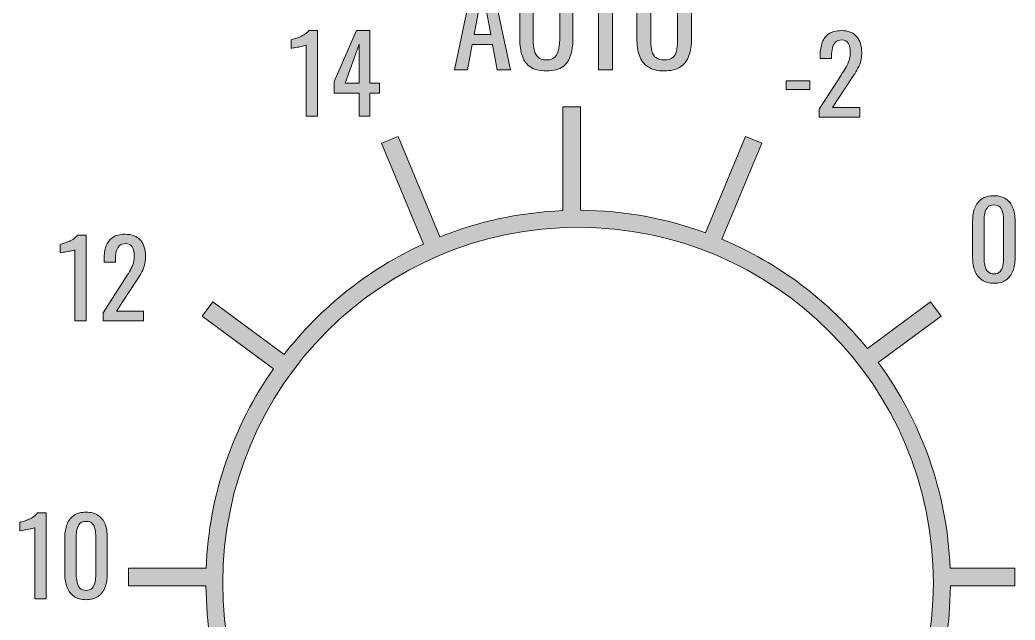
# Model space of a CAD drawing. Header units: inches. Extents: x 0 to 612, y 267 to 525.
# Drawn here: x 477.1 to 533.5, y 465.2 to 499.2 of the extents above; entities that cross this region are included whole.
import ezdxf

# ---------------------------------------------------------------- set-up
doc = ezdxf.new("R2010")
doc.units = ezdxf.units.IN
doc.header["$MEASUREMENT"] = 0
doc.layers.add('Luzes_Furos v34_0', color=7, linetype='Continuous')
doc.layers.add('TEXT', color=7, linetype='Continuous')

# ---------------------------------------------------------------- blocks, each defined once
blk = doc.blocks.new('block 153')
at = {"layer": 'TEXT'}
h = blk.add_hatch(color=7, dxfattribs=at)
h.dxf.hatch_style = 2
h.paths.add_polyline_path([(498.473, 504.738), (498.473, 510.408), (499.264, 510.408), (499.264, 505.305), (500.713, 505.305), (500.713, 504.738)])
h = blk.add_hatch(color=7, dxfattribs=at)
h.dxf.hatch_style = 2
edge = h.paths.add_edge_path()
edge.add_spline(control_points=[(501.252, 504.738), (501.252, 504.738), (501.252, 510.408), (501.252, 510.408), (501.252, 510.408), (502.483, 510.408), (502.483, 510.408), (502.903, 510.408), (503.236, 510.344), (503.481, 510.216), (503.727, 510.087), (503.901, 509.895), (504.006, 509.638), (504.111, 509.381), (504.164, 509.062), (504.164, 508.679), (504.164, 508.679), (504.164, 506.593), (504.164, 506.593), (504.164, 506.192), (504.111, 505.854), (504.006, 505.578), (503.901, 505.303), (503.73, 505.094), (503.495, 504.952), (503.26, 504.81), (502.943, 504.738), (502.547, 504.738), (502.547, 504.738), (501.252, 504.738), (501.252, 504.738)], knot_values=[0, 0, 0, 0, 1, 1, 1, 2, 2, 2, 3, 3, 3, 4, 4, 4, 5, 5, 5, 6, 6, 6, 7, 7, 7, 8, 8, 8, 9, 9, 9, 10, 10, 10, 10], degree=3, periodic=0)
edge = h.paths.add_edge_path()
edge.add_spline(control_points=[(502.043, 505.305), (502.043, 505.305), (502.491, 505.305), (502.491, 505.305), (502.78, 505.305), (502.985, 505.361), (503.106, 505.473), (503.229, 505.585), (503.302, 505.749), (503.327, 505.963), (503.353, 506.178), (503.366, 506.437), (503.366, 506.74), (503.366, 506.74), (503.366, 508.581), (503.366, 508.581), (503.366, 508.875), (503.347, 509.113), (503.31, 509.295), (503.272, 509.477), (503.19, 509.61), (503.064, 509.694), (502.938, 509.778), (502.74, 509.82), (502.47, 509.82), (502.47, 509.82), (502.043, 509.82), (502.043, 509.82), (502.043, 509.82), (502.043, 505.305), (502.043, 505.305)], knot_values=[0, 0, 0, 0, 1, 1, 1, 2, 2, 2, 3, 3, 3, 4, 4, 4, 5, 5, 5, 6, 6, 6, 7, 7, 7, 8, 8, 8, 9, 9, 9, 10, 10, 10, 10], degree=3, periodic=0)
h = blk.add_hatch(color=7, dxfattribs=at)
h.dxf.hatch_style = 2
edge = h.paths.add_edge_path()
edge.add_spline(control_points=[(506.292, 504.668), (505.938, 504.668), (505.653, 504.744), (505.441, 504.896), (505.229, 505.047), (505.075, 505.268), (504.979, 505.557), (504.884, 505.847), (504.836, 506.194), (504.836, 506.6), (504.836, 506.6), (504.836, 508.497), (504.836, 508.497), (504.836, 508.913), (504.879, 509.266), (504.965, 509.558), (505.052, 509.85), (505.205, 510.072), (505.428, 510.226), (505.648, 510.38), (505.958, 510.458), (506.354, 510.458), (506.709, 510.458), (506.995, 510.398), (507.212, 510.279), (507.43, 510.16), (507.587, 509.978), (507.685, 509.733), (507.783, 509.488), (507.832, 509.179), (507.832, 508.805), (507.832, 508.805), (507.832, 508.595), (507.832, 508.595), (507.832, 508.595), (507.09, 508.595), (507.09, 508.595), (507.09, 508.595), (507.09, 508.771), (507.09, 508.771), (507.09, 509.018), (507.073, 509.219), (507.041, 509.376), (507.008, 509.532), (506.941, 509.649), (506.841, 509.726), (506.741, 509.803), (506.583, 509.841), (506.369, 509.841), (506.136, 509.841), (505.966, 509.788), (505.861, 509.68), (505.756, 509.573), (505.69, 509.427), (505.665, 509.243), (505.64, 509.059), (505.627, 508.85), (505.627, 508.616), (505.627, 508.616), (505.627, 506.516), (505.627, 506.516), (505.627, 506.246), (505.646, 506.019), (505.687, 505.837), (505.726, 505.655), (505.802, 505.52), (505.914, 505.431), (506.025, 505.343), (506.185, 505.298), (506.39, 505.298), (506.595, 505.298), (506.754, 505.347), (506.866, 505.445), (506.978, 505.543), (507.055, 505.688), (507.097, 505.879), (507.139, 506.071), (507.16, 506.309), (507.16, 506.593), (507.16, 506.593), (507.16, 506.985), (507.16, 506.985), (507.16, 506.985), (506.438, 506.985), (506.438, 506.985), (506.438, 506.985), (506.438, 507.545), (506.438, 507.545), (506.438, 507.545), (507.874, 507.545), (507.874, 507.545), (507.874, 507.545), (507.874, 504.738), (507.874, 504.738), (507.874, 504.738), (507.377, 504.738), (507.377, 504.738), (507.377, 504.738), (507.3, 505.389), (507.3, 505.389), (507.225, 505.179), (507.108, 505.006), (506.95, 504.871), (506.791, 504.736), (506.571, 504.668), (506.292, 504.668)], knot_values=[0, 0, 0, 0, 1, 1, 1, 2, 2, 2, 3, 3, 3, 4, 4, 4, 5, 5, 5, 6, 6, 6, 7, 7, 7, 8, 8, 8, 9, 9, 9, 10, 10, 10, 11, 11, 11, 12, 12, 12, 13, 13, 13, 14, 14, 14, 15, 15, 15, 16, 16, 16, 17, 17, 17, 18, 18, 18, 19, 19, 19, 20, 20, 20, 21, 21, 21, 22, 22, 22, 23, 23, 23, 24, 24, 24, 25, 25, 25, 26, 26, 26, 27, 27, 27, 28, 28, 28, 29, 29, 29, 30, 30, 30, 31, 31, 31, 32, 32, 32, 33, 33, 33, 34, 34, 34, 35, 35, 35, 35], degree=3, periodic=0)
h = blk.add_hatch(color=7, dxfattribs=at)
h.dxf.hatch_style = 2
h.paths.add_polyline_path([(510.289, 504.738), (510.289, 510.408), (512.487, 510.408), (512.487, 509.82), (511.08, 509.82), (511.08, 507.944), (512.221, 507.944), (512.221, 507.384), (511.08, 507.384), (511.08, 505.305), (512.501, 505.305), (512.501, 504.738)])
h = blk.add_hatch(color=7, dxfattribs=at)
h.dxf.hatch_style = 2
h.paths.add_polyline_path([(512.96, 504.738), (512.96, 510.408), (513.751, 510.408), (513.751, 505.305), (515.2, 505.305), (515.2, 504.738)])
h = blk.add_hatch(color=7, dxfattribs=at)
h.dxf.hatch_style = 2
h.paths.add_polyline_path([(515.764, 504.734), (515.764, 510.404), (517.962, 510.404), (517.962, 509.816), (516.555, 509.816), (516.555, 507.94), (517.695, 507.94), (517.695, 507.38), (516.555, 507.38), (516.555, 505.301), (517.975, 505.301), (517.975, 504.734)])
h = blk.add_hatch(color=7, dxfattribs=at)
h.dxf.hatch_style = 2
h.paths.add_polyline_path([(519.599, 504.734), (518.333, 510.404), (519.074, 510.404), (519.971, 506.225), (520.824, 510.404), (521.546, 510.404), (520.293, 504.734)])
h = blk.add_hatch(color=7, dxfattribs=at)
h.dxf.hatch_style = 2
h.paths.add_polyline_path([(501.699, 496.338), (502.903, 502.008), (503.667, 502.008), (504.878, 496.338), (504.129, 496.338), (503.87, 497.767), (502.715, 497.767), (502.441, 496.338)])
h.paths.add_polyline_path([(502.819, 498.333), (503.765, 498.333), (503.289, 500.888)])
h = blk.add_hatch(color=7, dxfattribs=at)
h.dxf.hatch_style = 2
edge = h.paths.add_edge_path()
edge.add_spline(control_points=[(506.914, 496.275), (506.504, 496.275), (506.188, 496.357), (505.97, 496.521), (505.75, 496.684), (505.601, 496.914), (505.521, 497.21), (505.442, 497.506), (505.402, 497.853), (505.402, 498.25), (505.402, 498.25), (505.402, 502.008), (505.402, 502.008), (505.402, 502.008), (506.158, 502.008), (506.158, 502.008), (506.158, 502.008), (506.158, 498.214), (506.158, 498.214), (506.158, 497.972), (506.175, 497.75), (506.207, 497.549), (506.24, 497.349), (506.312, 497.19), (506.421, 497.073), (506.53, 496.957), (506.695, 496.898), (506.914, 496.898), (507.139, 496.898), (507.304, 496.957), (507.411, 497.073), (507.519, 497.19), (507.589, 497.349), (507.621, 497.549), (507.654, 497.75), (507.671, 497.972), (507.671, 498.214), (507.671, 498.214), (507.671, 502.008), (507.671, 502.008), (507.671, 502.008), (508.42, 502.008), (508.42, 502.008), (508.42, 502.008), (508.42, 498.25), (508.42, 498.25), (508.42, 497.853), (508.38, 497.506), (508.301, 497.21), (508.221, 496.914), (508.073, 496.684), (507.856, 496.521), (507.639, 496.357), (507.325, 496.275), (506.914, 496.275)], knot_values=[0, 0, 0, 0, 1, 1, 1, 2, 2, 2, 3, 3, 3, 4, 4, 4, 5, 5, 5, 6, 6, 6, 7, 7, 7, 8, 8, 8, 9, 9, 9, 10, 10, 10, 11, 11, 11, 12, 12, 12, 13, 13, 13, 14, 14, 14, 15, 15, 15, 16, 16, 16, 17, 17, 17, 18, 18, 18, 18], degree=3, periodic=0)
h = blk.add_hatch(color=7, dxfattribs=at)
h.dxf.hatch_style = 2
h.paths.add_polyline_path([(509.875, 496.338), (509.875, 501.42), (508.916, 501.42), (508.916, 502.008), (511.598, 502.008), (511.598, 501.42), (510.666, 501.42), (510.666, 496.338)])
h = blk.add_hatch(color=7, dxfattribs=at)
h.dxf.hatch_style = 2
edge = h.paths.add_edge_path()
edge.add_spline(control_points=[(513.593, 496.275), (513.21, 496.275), (512.904, 496.35), (512.676, 496.5), (512.446, 496.648), (512.283, 496.862), (512.186, 497.14), (512.087, 497.417), (512.038, 497.743), (512.038, 498.116), (512.038, 498.116), (512.038, 500.265), (512.038, 500.265), (512.038, 500.639), (512.089, 500.959), (512.188, 501.228), (512.289, 501.496), (512.452, 501.702), (512.679, 501.844), (512.905, 501.986), (513.21, 502.058), (513.593, 502.058), (513.975, 502.058), (514.278, 501.985), (514.502, 501.84), (514.727, 501.696), (514.889, 501.49), (514.989, 501.225), (515.089, 500.958), (515.14, 500.639), (515.14, 500.265), (515.14, 500.265), (515.14, 498.109), (515.14, 498.109), (515.14, 497.741), (515.089, 497.418), (514.989, 497.144), (514.889, 496.868), (514.727, 496.654), (514.502, 496.503), (514.278, 496.351), (513.975, 496.275), (513.593, 496.275)], knot_values=[0, 0, 0, 0, 1, 1, 1, 2, 2, 2, 3, 3, 3, 4, 4, 4, 5, 5, 5, 6, 6, 6, 7, 7, 7, 8, 8, 8, 9, 9, 9, 10, 10, 10, 11, 11, 11, 12, 12, 12, 13, 13, 13, 14, 14, 14, 14], degree=3, periodic=0)
edge = h.paths.add_edge_path()
edge.add_spline(control_points=[(513.593, 496.898), (513.803, 496.898), (513.961, 496.941), (514.068, 497.028), (514.176, 497.114), (514.248, 497.235), (514.285, 497.392), (514.322, 497.548), (514.342, 497.731), (514.342, 497.941), (514.342, 497.941), (514.342, 500.426), (514.342, 500.426), (514.342, 500.636), (514.322, 500.817), (514.285, 500.969), (514.248, 501.121), (514.176, 501.237), (514.068, 501.319), (513.961, 501.4), (513.803, 501.441), (513.593, 501.441), (513.383, 501.441), (513.223, 501.4), (513.113, 501.319), (513.003, 501.237), (512.93, 501.121), (512.893, 500.969), (512.855, 500.817), (512.836, 500.636), (512.836, 500.426), (512.836, 500.426), (512.836, 497.941), (512.836, 497.941), (512.836, 497.731), (512.855, 497.548), (512.893, 497.392), (512.93, 497.235), (513.003, 497.114), (513.113, 497.028), (513.223, 496.941), (513.383, 496.898), (513.593, 496.898)], knot_values=[0, 0, 0, 0, 1, 1, 1, 2, 2, 2, 3, 3, 3, 4, 4, 4, 5, 5, 5, 6, 6, 6, 7, 7, 7, 8, 8, 8, 9, 9, 9, 10, 10, 10, 11, 11, 11, 12, 12, 12, 13, 13, 13, 14, 14, 14, 14], degree=3, periodic=0)
at = {"layer": 'TEXT', "lineweight": 0}
for points in [[(498.473, 504.738), (498.473, 510.408), (499.264, 510.408), (499.264, 505.305), (500.713, 505.305), (500.713, 504.738), (498.473, 504.738)], [(510.289, 504.738), (510.289, 510.408), (512.487, 510.408), (512.487, 509.82), (511.08, 509.82), (511.08, 507.944), (512.221, 507.944), (512.221, 507.384), (511.08, 507.384), (511.08, 505.305), (512.501, 505.305), (512.501, 504.738), (510.289, 504.738)], [(512.96, 504.738), (512.96, 510.408), (513.751, 510.408), (513.751, 505.305), (515.2, 505.305), (515.2, 504.738), (512.96, 504.738)], [(515.764, 504.734), (515.764, 510.404), (517.962, 510.404), (517.962, 509.816), (516.555, 509.816), (516.555, 507.94), (517.695, 507.94), (517.695, 507.38), (516.555, 507.38), (516.555, 505.301), (517.975, 505.301), (517.975, 504.734), (515.764, 504.734)], [(519.599, 504.734), (518.333, 510.404), (519.074, 510.404), (519.971, 506.225), (520.824, 510.404), (521.546, 510.404), (520.293, 504.734), (519.599, 504.734)], [(501.699, 496.338), (502.903, 502.008), (503.667, 502.008), (504.878, 496.338), (504.129, 496.338), (503.87, 497.767), (502.715, 497.767), (502.441, 496.338), (501.699, 496.338)], [(509.875, 496.338), (509.875, 501.42), (508.916, 501.42), (508.916, 502.008), (511.598, 502.008), (511.598, 501.42), (510.666, 501.42), (510.666, 496.338), (509.875, 496.338)], [(502.819, 498.333), (503.765, 498.333), (503.289, 500.888), (502.819, 498.333)]]:
    blk.add_lwpolyline(points, dxfattribs=at)
for points, knots in [([(501.252, 504.738), (501.252, 504.738), (501.252, 510.408), (501.252, 510.408), (501.252, 510.408), (502.483, 510.408), (502.483, 510.408), (502.903, 510.408), (503.236, 510.344), (503.481, 510.216), (503.727, 510.087), (503.901, 509.895), (504.006, 509.638), (504.111, 509.381), (504.164, 509.062), (504.164, 508.679), (504.164, 508.679), (504.164, 506.593), (504.164, 506.593), (504.164, 506.192), (504.111, 505.854), (504.006, 505.578), (503.901, 505.303), (503.73, 505.094), (503.495, 504.952), (503.26, 504.81), (502.943, 504.738), (502.547, 504.738), (502.547, 504.738), (501.252, 504.738), (501.252, 504.738)], [0, 0, 0, 0, 1, 1, 1, 2, 2, 2, 3, 3, 3, 4, 4, 4, 5, 5, 5, 6, 6, 6, 7, 7, 7, 8, 8, 8, 9, 9, 9, 10, 10, 10, 10]), ([(506.292, 504.668), (505.938, 504.668), (505.653, 504.744), (505.441, 504.896), (505.229, 505.047), (505.075, 505.268), (504.979, 505.557), (504.884, 505.847), (504.836, 506.194), (504.836, 506.6), (504.836, 506.6), (504.836, 508.497), (504.836, 508.497), (504.836, 508.913), (504.879, 509.266), (504.965, 509.558), (505.052, 509.85), (505.205, 510.072), (505.428, 510.226), (505.648, 510.38), (505.958, 510.458), (506.354, 510.458), (506.709, 510.458), (506.995, 510.398), (507.212, 510.279), (507.43, 510.16), (507.587, 509.978), (507.685, 509.733), (507.783, 509.488), (507.832, 509.179), (507.832, 508.805), (507.832, 508.805), (507.832, 508.595), (507.832, 508.595), (507.832, 508.595), (507.09, 508.595), (507.09, 508.595), (507.09, 508.595), (507.09, 508.771), (507.09, 508.771), (507.09, 509.018), (507.073, 509.219), (507.041, 509.376), (507.008, 509.532), (506.941, 509.649), (506.841, 509.726), (506.741, 509.803), (506.583, 509.841), (506.369, 509.841), (506.136, 509.841), (505.966, 509.788), (505.861, 509.68), (505.756, 509.573), (505.69, 509.427), (505.665, 509.243), (505.64, 509.059), (505.627, 508.85), (505.627, 508.616), (505.627, 508.616), (505.627, 506.516), (505.627, 506.516), (505.627, 506.246), (505.646, 506.019), (505.687, 505.837), (505.726, 505.655), (505.802, 505.52), (505.914, 505.431), (506.025, 505.343), (506.185, 505.298), (506.39, 505.298), (506.595, 505.298), (506.754, 505.347), (506.866, 505.445), (506.978, 505.543), (507.055, 505.688), (507.097, 505.879), (507.139, 506.071), (507.16, 506.309), (507.16, 506.593), (507.16, 506.593), (507.16, 506.985), (507.16, 506.985), (507.16, 506.985), (506.438, 506.985), (506.438, 506.985), (506.438, 506.985), (506.438, 507.545), (506.438, 507.545), (506.438, 507.545), (507.874, 507.545), (507.874, 507.545), (507.874, 507.545), (507.874, 504.738), (507.874, 504.738), (507.874, 504.738), (507.377, 504.738), (507.377, 504.738), (507.377, 504.738), (507.3, 505.389), (507.3, 505.389), (507.225, 505.179), (507.108, 505.006), (506.95, 504.871), (506.791, 504.736), (506.571, 504.668), (506.292, 504.668)], [0, 0, 0, 0, 1, 1, 1, 2, 2, 2, 3, 3, 3, 4, 4, 4, 5, 5, 5, 6, 6, 6, 7, 7, 7, 8, 8, 8, 9, 9, 9, 10, 10, 10, 11, 11, 11, 12, 12, 12, 13, 13, 13, 14, 14, 14, 15, 15, 15, 16, 16, 16, 17, 17, 17, 18, 18, 18, 19, 19, 19, 20, 20, 20, 21, 21, 21, 22, 22, 22, 23, 23, 23, 24, 24, 24, 25, 25, 25, 26, 26, 26, 27, 27, 27, 28, 28, 28, 29, 29, 29, 30, 30, 30, 31, 31, 31, 32, 32, 32, 33, 33, 33, 34, 34, 34, 35, 35, 35, 35]), ([(502.043, 505.305), (502.043, 505.305), (502.491, 505.305), (502.491, 505.305), (502.78, 505.305), (502.985, 505.361), (503.106, 505.473), (503.229, 505.585), (503.302, 505.749), (503.327, 505.963), (503.353, 506.178), (503.366, 506.437), (503.366, 506.74), (503.366, 506.74), (503.366, 508.581), (503.366, 508.581), (503.366, 508.875), (503.347, 509.113), (503.31, 509.295), (503.272, 509.477), (503.19, 509.61), (503.064, 509.694), (502.938, 509.778), (502.74, 509.82), (502.47, 509.82), (502.47, 509.82), (502.043, 509.82), (502.043, 509.82), (502.043, 509.82), (502.043, 505.305), (502.043, 505.305)], [0, 0, 0, 0, 1, 1, 1, 2, 2, 2, 3, 3, 3, 4, 4, 4, 5, 5, 5, 6, 6, 6, 7, 7, 7, 8, 8, 8, 9, 9, 9, 10, 10, 10, 10]), ([(506.914, 496.275), (506.504, 496.275), (506.188, 496.357), (505.97, 496.521), (505.75, 496.684), (505.601, 496.914), (505.521, 497.21), (505.442, 497.506), (505.402, 497.853), (505.402, 498.25), (505.402, 498.25), (505.402, 502.008), (505.402, 502.008), (505.402, 502.008), (506.158, 502.008), (506.158, 502.008), (506.158, 502.008), (506.158, 498.214), (506.158, 498.214), (506.158, 497.972), (506.175, 497.75), (506.207, 497.549), (506.24, 497.349), (506.312, 497.19), (506.421, 497.073), (506.53, 496.957), (506.695, 496.898), (506.914, 496.898), (507.139, 496.898), (507.304, 496.957), (507.411, 497.073), (507.519, 497.19), (507.589, 497.349), (507.621, 497.549), (507.654, 497.75), (507.671, 497.972), (507.671, 498.214), (507.671, 498.214), (507.671, 502.008), (507.671, 502.008), (507.671, 502.008), (508.42, 502.008), (508.42, 502.008), (508.42, 502.008), (508.42, 498.25), (508.42, 498.25), (508.42, 497.853), (508.38, 497.506), (508.301, 497.21), (508.221, 496.914), (508.073, 496.684), (507.856, 496.521), (507.639, 496.357), (507.325, 496.275), (506.914, 496.275)], [0, 0, 0, 0, 1, 1, 1, 2, 2, 2, 3, 3, 3, 4, 4, 4, 5, 5, 5, 6, 6, 6, 7, 7, 7, 8, 8, 8, 9, 9, 9, 10, 10, 10, 11, 11, 11, 12, 12, 12, 13, 13, 13, 14, 14, 14, 15, 15, 15, 16, 16, 16, 17, 17, 17, 18, 18, 18, 18]), ([(513.593, 496.275), (513.21, 496.275), (512.904, 496.35), (512.676, 496.5), (512.446, 496.648), (512.283, 496.862), (512.186, 497.14), (512.087, 497.417), (512.038, 497.743), (512.038, 498.116), (512.038, 498.116), (512.038, 500.265), (512.038, 500.265), (512.038, 500.639), (512.089, 500.959), (512.188, 501.228), (512.289, 501.496), (512.452, 501.702), (512.679, 501.844), (512.905, 501.986), (513.21, 502.058), (513.593, 502.058), (513.975, 502.058), (514.278, 501.985), (514.502, 501.84), (514.727, 501.696), (514.889, 501.49), (514.989, 501.225), (515.089, 500.958), (515.14, 500.639), (515.14, 500.265), (515.14, 500.265), (515.14, 498.109), (515.14, 498.109), (515.14, 497.741), (515.089, 497.418), (514.989, 497.144), (514.889, 496.868), (514.727, 496.654), (514.502, 496.503), (514.278, 496.351), (513.975, 496.275), (513.593, 496.275)], [0, 0, 0, 0, 1, 1, 1, 2, 2, 2, 3, 3, 3, 4, 4, 4, 5, 5, 5, 6, 6, 6, 7, 7, 7, 8, 8, 8, 9, 9, 9, 10, 10, 10, 11, 11, 11, 12, 12, 12, 13, 13, 13, 14, 14, 14, 14]), ([(513.593, 496.898), (513.803, 496.898), (513.961, 496.941), (514.068, 497.028), (514.176, 497.114), (514.248, 497.235), (514.285, 497.392), (514.322, 497.548), (514.342, 497.731), (514.342, 497.941), (514.342, 497.941), (514.342, 500.426), (514.342, 500.426), (514.342, 500.636), (514.322, 500.817), (514.285, 500.969), (514.248, 501.121), (514.176, 501.237), (514.068, 501.319), (513.961, 501.4), (513.803, 501.441), (513.593, 501.441), (513.383, 501.441), (513.223, 501.4), (513.113, 501.319), (513.003, 501.237), (512.93, 501.121), (512.893, 500.969), (512.855, 500.817), (512.836, 500.636), (512.836, 500.426), (512.836, 500.426), (512.836, 497.941), (512.836, 497.941), (512.836, 497.731), (512.855, 497.548), (512.893, 497.392), (512.93, 497.235), (513.003, 497.114), (513.113, 497.028), (513.223, 496.941), (513.383, 496.898), (513.593, 496.898)], [0, 0, 0, 0, 1, 1, 1, 2, 2, 2, 3, 3, 3, 4, 4, 4, 5, 5, 5, 6, 6, 6, 7, 7, 7, 8, 8, 8, 9, 9, 9, 10, 10, 10, 11, 11, 11, 12, 12, 12, 13, 13, 13, 14, 14, 14, 14])]:
    blk.add_open_spline(points, degree=3, knots=knots, dxfattribs=at)
blk = doc.blocks.new('block 155')
at = {"layer": 'TEXT'}
h = blk.add_hatch(color=7, dxfattribs=at)
h.dxf.hatch_style = 2
edge = h.paths.add_edge_path()
edge.add_spline(control_points=[(477.935, 466.38), (477.935, 466.38), (477.935, 470.4), (477.935, 470.4), (477.931, 470.396), (477.886, 470.384), (477.8, 470.364), (477.714, 470.344), (477.616, 470.324), (477.509, 470.304), (477.4, 470.284), (477.305, 470.266), (477.221, 470.25), (477.137, 470.234), (477.093, 470.226), (477.089, 470.226), (477.089, 470.226), (477.089, 470.712), (477.089, 470.712), (477.156, 470.728), (477.235, 470.75), (477.325, 470.778), (477.415, 470.806), (477.508, 470.84), (477.602, 470.88), (477.695, 470.92), (477.785, 470.97), (477.871, 471.03), (477.957, 471.09), (478.03, 471.16), (478.091, 471.24), (478.091, 471.24), (478.576, 471.24), (478.576, 471.24), (478.576, 471.24), (478.576, 466.38), (478.576, 466.38), (478.576, 466.38), (477.935, 466.38), (477.935, 466.38)], knot_values=[0, 0, 0, 0, 1, 1, 1, 2, 2, 2, 3, 3, 3, 4, 4, 4, 5, 5, 5, 6, 6, 6, 7, 7, 7, 8, 8, 8, 9, 9, 9, 10, 10, 10, 11, 11, 11, 12, 12, 12, 13, 13, 13, 13], degree=3, periodic=0)
h = blk.add_hatch(color=7, dxfattribs=at)
h.dxf.hatch_style = 2
edge = h.paths.add_edge_path()
edge.add_spline(control_points=[(480.839, 466.326), (480.562, 466.326), (480.335, 466.388), (480.157, 466.512), (479.979, 466.636), (479.848, 466.806), (479.762, 467.022), (479.676, 467.238), (479.633, 467.484), (479.633, 467.76), (479.633, 467.76), (479.633, 469.854), (479.633, 469.854), (479.633, 470.138), (479.675, 470.387), (479.759, 470.601), (479.843, 470.815), (479.974, 470.982), (480.151, 471.102), (480.329, 471.222), (480.559, 471.282), (480.839, 471.282), (481.118, 471.282), (481.347, 471.222), (481.522, 471.102), (481.698, 470.982), (481.828, 470.815), (481.912, 470.601), (481.996, 470.387), (482.038, 470.138), (482.038, 469.854), (482.038, 469.854), (482.038, 467.76), (482.038, 467.76), (482.038, 467.48), (481.995, 467.232), (481.909, 467.016), (481.823, 466.8), (481.692, 466.631), (481.517, 466.509), (481.341, 466.387), (481.114, 466.326), (480.839, 466.326)], knot_values=[0, 0, 0, 0, 1, 1, 1, 2, 2, 2, 3, 3, 3, 4, 4, 4, 5, 5, 5, 6, 6, 6, 7, 7, 7, 8, 8, 8, 9, 9, 9, 10, 10, 10, 11, 11, 11, 12, 12, 12, 13, 13, 13, 14, 14, 14, 14], degree=3, periodic=0)
edge = h.paths.add_edge_path()
edge.add_spline(control_points=[(480.839, 466.854), (480.99, 466.854), (481.105, 466.898), (481.184, 466.986), (481.262, 467.074), (481.315, 467.187), (481.346, 467.325), (481.375, 467.463), (481.391, 467.606), (481.391, 467.754), (481.391, 467.754), (481.391, 469.86), (481.391, 469.86), (481.391, 470.016), (481.376, 470.163), (481.349, 470.301), (481.32, 470.439), (481.268, 470.55), (481.189, 470.634), (481.111, 470.718), (480.994, 470.76), (480.839, 470.76), (480.683, 470.76), (480.564, 470.718), (480.484, 470.634), (480.404, 470.55), (480.351, 470.439), (480.322, 470.301), (480.294, 470.163), (480.28, 470.016), (480.28, 469.86), (480.28, 469.86), (480.28, 467.754), (480.28, 467.754), (480.28, 467.606), (480.296, 467.463), (480.325, 467.325), (480.355, 467.187), (480.411, 467.074), (480.493, 466.986), (480.575, 466.898), (480.69, 466.854), (480.839, 466.854)], knot_values=[0, 0, 0, 0, 1, 1, 1, 2, 2, 2, 3, 3, 3, 4, 4, 4, 5, 5, 5, 6, 6, 6, 7, 7, 7, 8, 8, 8, 9, 9, 9, 10, 10, 10, 11, 11, 11, 12, 12, 12, 13, 13, 13, 14, 14, 14, 14], degree=3, periodic=0)
at = {"layer": 'TEXT', "lineweight": 0}
for points, knots in [([(477.935, 466.38), (477.935, 466.38), (477.935, 470.4), (477.935, 470.4), (477.931, 470.396), (477.886, 470.384), (477.8, 470.364), (477.714, 470.344), (477.616, 470.324), (477.509, 470.304), (477.4, 470.284), (477.305, 470.266), (477.221, 470.25), (477.137, 470.234), (477.093, 470.226), (477.089, 470.226), (477.089, 470.226), (477.089, 470.712), (477.089, 470.712), (477.156, 470.728), (477.235, 470.75), (477.325, 470.778), (477.415, 470.806), (477.508, 470.84), (477.602, 470.88), (477.695, 470.92), (477.785, 470.97), (477.871, 471.03), (477.957, 471.09), (478.03, 471.16), (478.091, 471.24), (478.091, 471.24), (478.576, 471.24), (478.576, 471.24), (478.576, 471.24), (478.576, 466.38), (478.576, 466.38), (478.576, 466.38), (477.935, 466.38), (477.935, 466.38)], [0, 0, 0, 0, 1, 1, 1, 2, 2, 2, 3, 3, 3, 4, 4, 4, 5, 5, 5, 6, 6, 6, 7, 7, 7, 8, 8, 8, 9, 9, 9, 10, 10, 10, 11, 11, 11, 12, 12, 12, 13, 13, 13, 13]), ([(480.839, 466.326), (480.562, 466.326), (480.335, 466.388), (480.157, 466.512), (479.979, 466.636), (479.848, 466.806), (479.762, 467.022), (479.676, 467.238), (479.633, 467.484), (479.633, 467.76), (479.633, 467.76), (479.633, 469.854), (479.633, 469.854), (479.633, 470.138), (479.675, 470.387), (479.759, 470.601), (479.843, 470.815), (479.974, 470.982), (480.151, 471.102), (480.329, 471.222), (480.559, 471.282), (480.839, 471.282), (481.118, 471.282), (481.347, 471.222), (481.522, 471.102), (481.698, 470.982), (481.828, 470.815), (481.912, 470.601), (481.996, 470.387), (482.038, 470.138), (482.038, 469.854), (482.038, 469.854), (482.038, 467.76), (482.038, 467.76), (482.038, 467.48), (481.995, 467.232), (481.909, 467.016), (481.823, 466.8), (481.692, 466.631), (481.517, 466.509), (481.341, 466.387), (481.114, 466.326), (480.839, 466.326)], [0, 0, 0, 0, 1, 1, 1, 2, 2, 2, 3, 3, 3, 4, 4, 4, 5, 5, 5, 6, 6, 6, 7, 7, 7, 8, 8, 8, 9, 9, 9, 10, 10, 10, 11, 11, 11, 12, 12, 12, 13, 13, 13, 14, 14, 14, 14]), ([(480.839, 466.854), (480.99, 466.854), (481.105, 466.898), (481.184, 466.986), (481.262, 467.074), (481.315, 467.187), (481.346, 467.325), (481.375, 467.463), (481.391, 467.606), (481.391, 467.754), (481.391, 467.754), (481.391, 469.86), (481.391, 469.86), (481.391, 470.016), (481.376, 470.163), (481.349, 470.301), (481.32, 470.439), (481.268, 470.55), (481.189, 470.634), (481.111, 470.718), (480.994, 470.76), (480.839, 470.76), (480.683, 470.76), (480.564, 470.718), (480.484, 470.634), (480.404, 470.55), (480.351, 470.439), (480.322, 470.301), (480.294, 470.163), (480.28, 470.016), (480.28, 469.86), (480.28, 469.86), (480.28, 467.754), (480.28, 467.754), (480.28, 467.606), (480.296, 467.463), (480.325, 467.325), (480.355, 467.187), (480.411, 467.074), (480.493, 466.986), (480.575, 466.898), (480.69, 466.854), (480.839, 466.854)], [0, 0, 0, 0, 1, 1, 1, 2, 2, 2, 3, 3, 3, 4, 4, 4, 5, 5, 5, 6, 6, 6, 7, 7, 7, 8, 8, 8, 9, 9, 9, 10, 10, 10, 11, 11, 11, 12, 12, 12, 13, 13, 13, 14, 14, 14, 14])]:
    blk.add_open_spline(points, degree=3, knots=knots, dxfattribs=at)
blk = doc.blocks.new('block 156')
at = {"layer": 'TEXT'}
h = blk.add_hatch(color=7, dxfattribs=at)
h.dxf.hatch_style = 2
edge = h.paths.add_edge_path()
edge.add_spline(control_points=[(480.207, 482.121), (480.207, 482.121), (480.207, 486.141), (480.207, 486.141), (480.203, 486.137), (480.158, 486.125), (480.072, 486.105), (479.986, 486.085), (479.889, 486.065), (479.781, 486.045), (479.673, 486.025), (479.577, 486.007), (479.493, 485.991), (479.409, 485.975), (479.365, 485.967), (479.361, 485.967), (479.361, 485.967), (479.361, 486.453), (479.361, 486.453), (479.429, 486.469), (479.508, 486.491), (479.598, 486.519), (479.688, 486.547), (479.78, 486.581), (479.874, 486.621), (479.968, 486.661), (480.058, 486.711), (480.144, 486.771), (480.229, 486.831), (480.303, 486.901), (480.363, 486.981), (480.363, 486.981), (480.849, 486.981), (480.849, 486.981), (480.849, 486.981), (480.849, 482.121), (480.849, 482.121), (480.849, 482.121), (480.207, 482.121), (480.207, 482.121)], knot_values=[0, 0, 0, 0, 1, 1, 1, 2, 2, 2, 3, 3, 3, 4, 4, 4, 5, 5, 5, 6, 6, 6, 7, 7, 7, 8, 8, 8, 9, 9, 9, 10, 10, 10, 11, 11, 11, 12, 12, 12, 13, 13, 13, 13], degree=3, periodic=0)
h = blk.add_hatch(color=7, dxfattribs=at)
h.dxf.hatch_style = 2
edge = h.paths.add_edge_path()
edge.add_spline(control_points=[(481.803, 482.121), (481.803, 482.121), (481.803, 482.577), (481.803, 482.577), (481.803, 482.577), (483.039, 484.503), (483.039, 484.503), (483.131, 484.647), (483.216, 484.781), (483.294, 484.905), (483.372, 485.029), (483.436, 485.16), (483.486, 485.298), (483.536, 485.436), (483.561, 485.595), (483.561, 485.775), (483.561, 485.999), (483.524, 486.175), (483.453, 486.303), (483.381, 486.431), (483.255, 486.495), (483.075, 486.495), (482.923, 486.495), (482.805, 486.453), (482.721, 486.369), (482.637, 486.285), (482.579, 486.175), (482.547, 486.039), (482.515, 485.903), (482.499, 485.757), (482.499, 485.601), (482.499, 485.601), (482.499, 485.439), (482.499, 485.439), (482.499, 485.439), (481.856, 485.439), (481.856, 485.439), (481.856, 485.439), (481.856, 485.607), (481.856, 485.607), (481.856, 485.899), (481.896, 486.15), (481.974, 486.36), (482.052, 486.57), (482.178, 486.733), (482.352, 486.849), (482.526, 486.965), (482.757, 487.023), (483.045, 487.023), (483.437, 487.023), (483.729, 486.912), (483.921, 486.69), (484.113, 486.468), (484.209, 486.161), (484.209, 485.769), (484.209, 485.561), (484.184, 485.379), (484.134, 485.223), (484.084, 485.067), (484.019, 484.921), (483.938, 484.785), (483.858, 484.649), (483.771, 484.509), (483.675, 484.365), (483.675, 484.365), (482.559, 482.661), (482.559, 482.661), (482.559, 482.661), (484.095, 482.661), (484.095, 482.661), (484.095, 482.661), (484.095, 482.121), (484.095, 482.121), (484.095, 482.121), (481.803, 482.121), (481.803, 482.121)], knot_values=[0, 0, 0, 0, 1, 1, 1, 2, 2, 2, 3, 3, 3, 4, 4, 4, 5, 5, 5, 6, 6, 6, 7, 7, 7, 8, 8, 8, 9, 9, 9, 10, 10, 10, 11, 11, 11, 12, 12, 12, 13, 13, 13, 14, 14, 14, 15, 15, 15, 16, 16, 16, 17, 17, 17, 18, 18, 18, 19, 19, 19, 20, 20, 20, 21, 21, 21, 22, 22, 22, 23, 23, 23, 24, 24, 24, 25, 25, 25, 25], degree=3, periodic=0)
at = {"layer": 'TEXT', "lineweight": 0}
for points, knots in [([(480.207, 482.121), (480.207, 482.121), (480.207, 486.141), (480.207, 486.141), (480.203, 486.137), (480.158, 486.125), (480.072, 486.105), (479.986, 486.085), (479.889, 486.065), (479.781, 486.045), (479.673, 486.025), (479.577, 486.007), (479.493, 485.991), (479.409, 485.975), (479.365, 485.967), (479.361, 485.967), (479.361, 485.967), (479.361, 486.453), (479.361, 486.453), (479.429, 486.469), (479.508, 486.491), (479.598, 486.519), (479.688, 486.547), (479.78, 486.581), (479.874, 486.621), (479.968, 486.661), (480.058, 486.711), (480.144, 486.771), (480.229, 486.831), (480.303, 486.901), (480.363, 486.981), (480.363, 486.981), (480.849, 486.981), (480.849, 486.981), (480.849, 486.981), (480.849, 482.121), (480.849, 482.121), (480.849, 482.121), (480.207, 482.121), (480.207, 482.121)], [0, 0, 0, 0, 1, 1, 1, 2, 2, 2, 3, 3, 3, 4, 4, 4, 5, 5, 5, 6, 6, 6, 7, 7, 7, 8, 8, 8, 9, 9, 9, 10, 10, 10, 11, 11, 11, 12, 12, 12, 13, 13, 13, 13]), ([(481.803, 482.121), (481.803, 482.121), (481.803, 482.577), (481.803, 482.577), (481.803, 482.577), (483.039, 484.503), (483.039, 484.503), (483.131, 484.647), (483.216, 484.781), (483.294, 484.905), (483.372, 485.029), (483.436, 485.16), (483.486, 485.298), (483.536, 485.436), (483.561, 485.595), (483.561, 485.775), (483.561, 485.999), (483.524, 486.175), (483.453, 486.303), (483.381, 486.431), (483.255, 486.495), (483.075, 486.495), (482.923, 486.495), (482.805, 486.453), (482.721, 486.369), (482.637, 486.285), (482.579, 486.175), (482.547, 486.039), (482.515, 485.903), (482.499, 485.757), (482.499, 485.601), (482.499, 485.601), (482.499, 485.439), (482.499, 485.439), (482.499, 485.439), (481.856, 485.439), (481.856, 485.439), (481.856, 485.439), (481.856, 485.607), (481.856, 485.607), (481.856, 485.899), (481.896, 486.15), (481.974, 486.36), (482.052, 486.57), (482.178, 486.733), (482.352, 486.849), (482.526, 486.965), (482.757, 487.023), (483.045, 487.023), (483.437, 487.023), (483.729, 486.912), (483.921, 486.69), (484.113, 486.468), (484.209, 486.161), (484.209, 485.769), (484.209, 485.561), (484.184, 485.379), (484.134, 485.223), (484.084, 485.067), (484.019, 484.921), (483.938, 484.785), (483.858, 484.649), (483.771, 484.509), (483.675, 484.365), (483.675, 484.365), (482.559, 482.661), (482.559, 482.661), (482.559, 482.661), (484.095, 482.661), (484.095, 482.661), (484.095, 482.661), (484.095, 482.121), (484.095, 482.121), (484.095, 482.121), (481.803, 482.121), (481.803, 482.121)], [0, 0, 0, 0, 1, 1, 1, 2, 2, 2, 3, 3, 3, 4, 4, 4, 5, 5, 5, 6, 6, 6, 7, 7, 7, 8, 8, 8, 9, 9, 9, 10, 10, 10, 11, 11, 11, 12, 12, 12, 13, 13, 13, 14, 14, 14, 15, 15, 15, 16, 16, 16, 17, 17, 17, 18, 18, 18, 19, 19, 19, 20, 20, 20, 21, 21, 21, 22, 22, 22, 23, 23, 23, 24, 24, 24, 25, 25, 25, 25])]:
    blk.add_open_spline(points, degree=3, knots=knots, dxfattribs=at)
blk = doc.blocks.new('block 157')
at = {"layer": 'TEXT'}
h = blk.add_hatch(color=7, dxfattribs=at)
h.dxf.hatch_style = 2
edge = h.paths.add_edge_path()
edge.add_spline(control_points=[(493.302, 493.706), (493.302, 493.706), (493.302, 497.726), (493.302, 497.726), (493.298, 497.722), (493.253, 497.709), (493.167, 497.689), (493.081, 497.669), (492.983, 497.649), (492.876, 497.629), (492.768, 497.609), (492.672, 497.591), (492.588, 497.576), (492.504, 497.56), (492.46, 497.552), (492.456, 497.552), (492.456, 497.552), (492.456, 498.038), (492.456, 498.038), (492.523, 498.054), (492.603, 498.076), (492.692, 498.104), (492.782, 498.131), (492.875, 498.166), (492.969, 498.206), (493.062, 498.246), (493.152, 498.295), (493.238, 498.355), (493.324, 498.416), (493.397, 498.485), (493.458, 498.565), (493.458, 498.565), (493.943, 498.565), (493.943, 498.565), (493.943, 498.565), (493.943, 493.706), (493.943, 493.706), (493.943, 493.706), (493.302, 493.706), (493.302, 493.706)], knot_values=[0, 0, 0, 0, 1, 1, 1, 2, 2, 2, 3, 3, 3, 4, 4, 4, 5, 5, 5, 6, 6, 6, 7, 7, 7, 8, 8, 8, 9, 9, 9, 10, 10, 10, 11, 11, 11, 12, 12, 12, 13, 13, 13, 13], degree=3, periodic=0)
h = blk.add_hatch(color=7, dxfattribs=at)
h.dxf.hatch_style = 2
h.paths.add_polyline_path([(496.302, 493.706), (496.302, 495.007), (494.892, 495.007), (494.892, 495.68), (496.157, 498.565), (496.914, 498.565), (496.914, 495.578), (497.46, 495.578), (497.46, 495.007), (496.914, 495.007), (496.914, 493.706)])
h.paths.add_polyline_path([(495.51, 495.578), (496.302, 495.578), (496.302, 497.786)])
at = {"layer": 'TEXT', "lineweight": 0}
for points in [[(496.302, 493.706), (496.302, 495.007), (494.892, 495.007), (494.892, 495.68), (496.157, 498.565), (496.914, 498.565), (496.914, 495.578), (497.46, 495.578), (497.46, 495.007), (496.914, 495.007), (496.914, 493.706), (496.302, 493.706)], [(495.51, 495.578), (496.302, 495.578), (496.302, 497.786), (495.51, 495.578)]]:
    blk.add_lwpolyline(points, dxfattribs=at)
blk.add_open_spline([(493.302, 493.706), (493.302, 493.706), (493.302, 497.726), (493.302, 497.726), (493.298, 497.722), (493.253, 497.709), (493.167, 497.689), (493.081, 497.669), (492.983, 497.649), (492.876, 497.629), (492.768, 497.609), (492.672, 497.591), (492.588, 497.576), (492.504, 497.56), (492.46, 497.552), (492.456, 497.552), (492.456, 497.552), (492.456, 498.038), (492.456, 498.038), (492.523, 498.054), (492.603, 498.076), (492.692, 498.104), (492.782, 498.131), (492.875, 498.166), (492.969, 498.206), (493.062, 498.246), (493.152, 498.295), (493.238, 498.355), (493.324, 498.416), (493.397, 498.485), (493.458, 498.565), (493.458, 498.565), (493.943, 498.565), (493.943, 498.565), (493.943, 498.565), (493.943, 493.706), (493.943, 493.706), (493.943, 493.706), (493.302, 493.706), (493.302, 493.706)], degree=3, knots=[0, 0, 0, 0, 1, 1, 1, 2, 2, 2, 3, 3, 3, 4, 4, 4, 5, 5, 5, 6, 6, 6, 7, 7, 7, 8, 8, 8, 9, 9, 9, 10, 10, 10, 11, 11, 11, 12, 12, 12, 13, 13, 13, 13], dxfattribs=at)
blk = doc.blocks.new('block 158')
at = {"layer": 'TEXT'}
h = blk.add_hatch(color=7, dxfattribs=at)
h.dxf.hatch_style = 2
edge = h.paths.add_edge_path()
edge.add_spline(control_points=[(522.371, 493.655), (522.371, 493.655), (522.371, 494.111), (522.371, 494.111), (522.371, 494.111), (523.606, 496.037), (523.606, 496.037), (523.698, 496.181), (523.784, 496.315), (523.861, 496.439), (523.939, 496.562), (524.004, 496.694), (524.054, 496.832), (524.104, 496.97), (524.129, 497.129), (524.129, 497.309), (524.129, 497.533), (524.093, 497.708), (524.021, 497.837), (523.949, 497.965), (523.823, 498.029), (523.643, 498.029), (523.49, 498.029), (523.373, 497.987), (523.289, 497.903), (523.205, 497.819), (523.146, 497.708), (523.115, 497.573), (523.083, 497.437), (523.066, 497.291), (523.066, 497.135), (523.066, 497.135), (523.066, 496.973), (523.066, 496.973), (523.066, 496.973), (522.425, 496.973), (522.425, 496.973), (522.425, 496.973), (522.425, 497.141), (522.425, 497.141), (522.425, 497.433), (522.464, 497.684), (522.542, 497.894), (522.62, 498.104), (522.746, 498.267), (522.92, 498.383), (523.094, 498.499), (523.325, 498.557), (523.612, 498.557), (524.005, 498.557), (524.297, 498.446), (524.488, 498.224), (524.681, 498.002), (524.776, 497.695), (524.776, 497.303), (524.776, 497.095), (524.752, 496.913), (524.702, 496.757), (524.651, 496.601), (524.587, 496.455), (524.507, 496.319), (524.427, 496.183), (524.339, 496.043), (524.243, 495.899), (524.243, 495.899), (523.127, 494.195), (523.127, 494.195), (523.127, 494.195), (524.663, 494.195), (524.663, 494.195), (524.663, 494.195), (524.663, 493.655), (524.663, 493.655), (524.663, 493.655), (522.371, 493.655), (522.371, 493.655)], knot_values=[0, 0, 0, 0, 1, 1, 1, 2, 2, 2, 3, 3, 3, 4, 4, 4, 5, 5, 5, 6, 6, 6, 7, 7, 7, 8, 8, 8, 9, 9, 9, 10, 10, 10, 11, 11, 11, 12, 12, 12, 13, 13, 13, 14, 14, 14, 15, 15, 15, 16, 16, 16, 17, 17, 17, 18, 18, 18, 19, 19, 19, 20, 20, 20, 21, 21, 21, 22, 22, 22, 23, 23, 23, 24, 24, 24, 25, 25, 25, 25], degree=3, periodic=0)
h = blk.add_hatch(color=7, dxfattribs=at)
h.dxf.hatch_style = 2
h.paths.add_polyline_path([(520.493, 495.221), (520.493, 495.707), (521.831, 495.707), (521.831, 495.221)])
at = {"layer": 'TEXT', "lineweight": 0}
blk.add_lwpolyline([(520.493, 495.221), (520.493, 495.707), (521.831, 495.707), (521.831, 495.221), (520.493, 495.221)], dxfattribs=at)
blk.add_open_spline([(522.371, 493.655), (522.371, 493.655), (522.371, 494.111), (522.371, 494.111), (522.371, 494.111), (523.606, 496.037), (523.606, 496.037), (523.698, 496.181), (523.784, 496.315), (523.861, 496.439), (523.939, 496.562), (524.004, 496.694), (524.054, 496.832), (524.104, 496.97), (524.129, 497.129), (524.129, 497.309), (524.129, 497.533), (524.093, 497.708), (524.021, 497.837), (523.949, 497.965), (523.823, 498.029), (523.643, 498.029), (523.49, 498.029), (523.373, 497.987), (523.289, 497.903), (523.205, 497.819), (523.146, 497.708), (523.115, 497.573), (523.083, 497.437), (523.066, 497.291), (523.066, 497.135), (523.066, 497.135), (523.066, 496.973), (523.066, 496.973), (523.066, 496.973), (522.425, 496.973), (522.425, 496.973), (522.425, 496.973), (522.425, 497.141), (522.425, 497.141), (522.425, 497.433), (522.464, 497.684), (522.542, 497.894), (522.62, 498.104), (522.746, 498.267), (522.92, 498.383), (523.094, 498.499), (523.325, 498.557), (523.612, 498.557), (524.005, 498.557), (524.297, 498.446), (524.488, 498.224), (524.681, 498.002), (524.776, 497.695), (524.776, 497.303), (524.776, 497.095), (524.752, 496.913), (524.702, 496.757), (524.651, 496.601), (524.587, 496.455), (524.507, 496.319), (524.427, 496.183), (524.339, 496.043), (524.243, 495.899), (524.243, 495.899), (523.127, 494.195), (523.127, 494.195), (523.127, 494.195), (524.663, 494.195), (524.663, 494.195), (524.663, 494.195), (524.663, 493.655), (524.663, 493.655), (524.663, 493.655), (522.371, 493.655), (522.371, 493.655)], degree=3, knots=[0, 0, 0, 0, 1, 1, 1, 2, 2, 2, 3, 3, 3, 4, 4, 4, 5, 5, 5, 6, 6, 6, 7, 7, 7, 8, 8, 8, 9, 9, 9, 10, 10, 10, 11, 11, 11, 12, 12, 12, 13, 13, 13, 14, 14, 14, 15, 15, 15, 16, 16, 16, 17, 17, 17, 18, 18, 18, 19, 19, 19, 20, 20, 20, 21, 21, 21, 22, 22, 22, 23, 23, 23, 24, 24, 24, 25, 25, 25, 25], dxfattribs=at)
blk = doc.blocks.new('block 159')
at = {"layer": 'TEXT'}
h = blk.add_hatch(color=7, dxfattribs=at)
h.dxf.hatch_style = 2
edge = h.paths.add_edge_path()
edge.add_spline(control_points=[(532.266, 484.248), (531.99, 484.248), (531.763, 484.31), (531.585, 484.434), (531.406, 484.558), (531.275, 484.728), (531.189, 484.944), (531.104, 485.16), (531.061, 485.406), (531.061, 485.682), (531.061, 485.682), (531.061, 487.776), (531.061, 487.776), (531.061, 488.06), (531.102, 488.309), (531.186, 488.523), (531.27, 488.737), (531.4, 488.904), (531.579, 489.024), (531.757, 489.144), (531.986, 489.204), (532.266, 489.204), (532.546, 489.204), (532.773, 489.144), (532.949, 489.024), (533.126, 488.904), (533.256, 488.737), (533.34, 488.523), (533.424, 488.309), (533.466, 488.06), (533.466, 487.776), (533.466, 487.776), (533.466, 485.682), (533.466, 485.682), (533.466, 485.402), (533.423, 485.154), (533.337, 484.938), (533.251, 484.722), (533.12, 484.553), (532.943, 484.431), (532.768, 484.309), (532.542, 484.248), (532.266, 484.248)], knot_values=[0, 0, 0, 0, 1, 1, 1, 2, 2, 2, 3, 3, 3, 4, 4, 4, 5, 5, 5, 6, 6, 6, 7, 7, 7, 8, 8, 8, 9, 9, 9, 10, 10, 10, 11, 11, 11, 12, 12, 12, 13, 13, 13, 14, 14, 14, 14], degree=3, periodic=0)
edge = h.paths.add_edge_path()
edge.add_spline(control_points=[(532.266, 484.776), (532.418, 484.776), (532.533, 484.82), (532.611, 484.908), (532.689, 484.996), (532.742, 485.109), (532.773, 485.247), (532.803, 485.385), (532.818, 485.528), (532.818, 485.676), (532.818, 485.676), (532.818, 487.782), (532.818, 487.782), (532.818, 487.938), (532.804, 488.085), (532.775, 488.223), (532.748, 488.361), (532.695, 488.472), (532.617, 488.556), (532.539, 488.64), (532.422, 488.682), (532.266, 488.682), (532.109, 488.682), (531.992, 488.64), (531.912, 488.556), (531.832, 488.472), (531.777, 488.361), (531.75, 488.223), (531.722, 488.085), (531.708, 487.938), (531.708, 487.782), (531.708, 487.782), (531.708, 485.676), (531.708, 485.676), (531.708, 485.528), (531.723, 485.385), (531.753, 485.247), (531.783, 485.109), (531.839, 484.996), (531.921, 484.908), (532.003, 484.82), (532.117, 484.776), (532.266, 484.776)], knot_values=[0, 0, 0, 0, 1, 1, 1, 2, 2, 2, 3, 3, 3, 4, 4, 4, 5, 5, 5, 6, 6, 6, 7, 7, 7, 8, 8, 8, 9, 9, 9, 10, 10, 10, 11, 11, 11, 12, 12, 12, 13, 13, 13, 14, 14, 14, 14], degree=3, periodic=0)
at = {"layer": 'TEXT', "lineweight": 0}
for points in [[(532.266, 484.248), (531.99, 484.248), (531.763, 484.31), (531.585, 484.434), (531.406, 484.558), (531.275, 484.728), (531.189, 484.944), (531.104, 485.16), (531.061, 485.406), (531.061, 485.682), (531.061, 485.682), (531.061, 487.776), (531.061, 487.776), (531.061, 488.06), (531.102, 488.309), (531.186, 488.523), (531.27, 488.737), (531.4, 488.904), (531.579, 489.024), (531.757, 489.144), (531.986, 489.204), (532.266, 489.204), (532.546, 489.204), (532.773, 489.144), (532.949, 489.024), (533.126, 488.904), (533.256, 488.737), (533.34, 488.523), (533.424, 488.309), (533.466, 488.06), (533.466, 487.776), (533.466, 487.776), (533.466, 485.682), (533.466, 485.682), (533.466, 485.402), (533.423, 485.154), (533.337, 484.938), (533.251, 484.722), (533.12, 484.553), (532.943, 484.431), (532.768, 484.309), (532.542, 484.248), (532.266, 484.248)], [(532.266, 484.776), (532.418, 484.776), (532.533, 484.82), (532.611, 484.908), (532.689, 484.996), (532.742, 485.109), (532.773, 485.247), (532.803, 485.385), (532.818, 485.528), (532.818, 485.676), (532.818, 485.676), (532.818, 487.782), (532.818, 487.782), (532.818, 487.938), (532.804, 488.085), (532.775, 488.223), (532.748, 488.361), (532.695, 488.472), (532.617, 488.556), (532.539, 488.64), (532.422, 488.682), (532.266, 488.682), (532.109, 488.682), (531.992, 488.64), (531.912, 488.556), (531.832, 488.472), (531.777, 488.361), (531.75, 488.223), (531.722, 488.085), (531.708, 487.938), (531.708, 487.782), (531.708, 487.782), (531.708, 485.676), (531.708, 485.676), (531.708, 485.528), (531.723, 485.385), (531.753, 485.247), (531.783, 485.109), (531.839, 484.996), (531.921, 484.908), (532.003, 484.82), (532.117, 484.776), (532.266, 484.776)]]:
    blk.add_open_spline(points, degree=3, knots=[0, 0, 0, 0, 1, 1, 1, 2, 2, 2, 3, 3, 3, 4, 4, 4, 5, 5, 5, 6, 6, 6, 7, 7, 7, 8, 8, 8, 9, 9, 9, 10, 10, 10, 11, 11, 11, 12, 12, 12, 13, 13, 13, 14, 14, 14, 14], dxfattribs=at)

msp = doc.modelspace()

# ---------------------------------------------------------------- hatches: boundary and pattern name
at = {"layer": 'Luzes_Furos v34_0'}
h = msp.add_hatch(color=7, dxfattribs=at)
h.dxf.hatch_style = 2
edge = h.paths.add_edge_path()
edge.add_spline(control_points=[(529.78, 468.11), (529.62, 472.46), (528.13, 476.47), (525.71, 479.76), (525.71, 479.76), (529.27, 482.38), (529.27, 482.38), (529.27, 482.38), (528.68, 483.19), (528.68, 483.19), (528.68, 483.19), (525.1, 480.55), (525.1, 480.55), (522.92, 483.24), (520.09, 485.39), (516.85, 486.74), (516.85, 486.74), (519.11, 492.18), (519.11, 492.18), (519.11, 492.18), (518.19, 492.56), (518.19, 492.56), (518.19, 492.56), (515.92, 487.11), (515.92, 487.11), (513.71, 487.92), (511.33, 488.36), (508.85, 488.38), (508.85, 488.38), (508.85, 494.25), (508.85, 494.25), (508.85, 494.25), (507.85, 494.25), (507.85, 494.25), (507.85, 494.25), (507.85, 488.36), (507.85, 488.36), (505.39, 488.26), (503.05, 487.75), (500.88, 486.87), (500.88, 486.87), (498.51, 492.56), (498.51, 492.56), (498.51, 492.56), (497.58, 492.18), (497.58, 492.18), (497.58, 492.18), (499.95, 486.47), (499.95, 486.47), (496.84, 485.05), (494.13, 482.89), (492.06, 480.22), (492.06, 480.22), (488.02, 483.19), (488.02, 483.19), (488.02, 483.19), (487.42, 482.38), (487.42, 482.38), (487.42, 482.38), (491.46, 479.41), (491.46, 479.41), (489.19, 476.19), (487.8, 472.3), (487.64, 468.11), (487.64, 468.11), (483.25, 468.11), (483.25, 468.11), (483.25, 468.11), (483.25, 467.11), (483.25, 467.11), (483.25, 467.11), (487.63, 467.11), (487.63, 467.11), (487.66, 462.86), (488.95, 458.9), (491.15, 455.6), (491.15, 455.6), (487.42, 452.86), (487.42, 452.86), (487.42, 452.86), (488.02, 452.05), (488.02, 452.05), (488.02, 452.05), (491.74, 454.78), (491.74, 454.78), (495.59, 449.58), (501.76, 446.2), (508.71, 446.2), (515.51, 446.2), (521.57, 449.43), (525.42, 454.44), (525.42, 454.44), (528.68, 452.05), (528.68, 452.05), (528.68, 452.05), (529.27, 452.86), (529.27, 452.86), (529.27, 452.86), (526.02, 455.25), (526.02, 455.25), (528.37, 458.62), (529.76, 462.71), (529.8, 467.11), (529.8, 467.11), (533.45, 467.11), (533.45, 467.11), (533.45, 467.11), (533.45, 468.11), (533.45, 468.11), (533.45, 468.11), (529.78, 468.11), (529.78, 468.11)], knot_values=[0, 0, 0, 0, 1, 1, 1, 2, 2, 2, 3, 3, 3, 4, 4, 4, 5, 5, 5, 6, 6, 6, 7, 7, 7, 8, 8, 8, 9, 9, 9, 10, 10, 10, 11, 11, 11, 12, 12, 12, 13, 13, 13, 14, 14, 14, 15, 15, 15, 16, 16, 16, 17, 17, 17, 18, 18, 18, 19, 19, 19, 20, 20, 20, 21, 21, 21, 22, 22, 22, 23, 23, 23, 24, 24, 24, 25, 25, 25, 26, 26, 26, 27, 27, 27, 28, 28, 28, 29, 29, 29, 30, 30, 30, 31, 31, 31, 32, 32, 32, 33, 33, 33, 34, 34, 34, 35, 35, 35, 36, 36, 36, 37, 37, 37, 37], degree=3, periodic=0)
edge = h.paths.add_edge_path()
edge.add_spline(control_points=[(488.583, 467.29), (488.583, 478.406), (497.594, 487.417), (508.71, 487.417), (519.826, 487.417), (528.837, 478.406), (528.837, 467.29), (528.837, 456.174), (519.826, 447.163), (508.71, 447.163), (497.594, 447.163), (488.583, 456.174), (488.583, 467.29)], knot_values=[0, 0, 0, 0, 1, 1, 1, 2, 2, 2, 3, 3, 3, 4, 4, 4, 4], degree=3, periodic=0)

# ---------------------------------------------------------------- linework, layer by layer
at = {"layer": 'Luzes_Furos v34_0', "lineweight": 0}
for points, knots in [([(529.78, 468.11), (529.62, 472.46), (528.13, 476.47), (525.71, 479.76), (525.71, 479.76), (529.27, 482.38), (529.27, 482.38), (529.27, 482.38), (528.68, 483.19), (528.68, 483.19), (528.68, 483.19), (525.1, 480.55), (525.1, 480.55), (522.92, 483.24), (520.09, 485.39), (516.85, 486.74), (516.85, 486.74), (519.11, 492.18), (519.11, 492.18), (519.11, 492.18), (518.19, 492.56), (518.19, 492.56), (518.19, 492.56), (515.92, 487.11), (515.92, 487.11), (513.71, 487.92), (511.33, 488.36), (508.85, 488.38), (508.85, 488.38), (508.85, 494.25), (508.85, 494.25), (508.85, 494.25), (507.85, 494.25), (507.85, 494.25), (507.85, 494.25), (507.85, 488.36), (507.85, 488.36), (505.39, 488.26), (503.05, 487.75), (500.88, 486.87), (500.88, 486.87), (498.51, 492.56), (498.51, 492.56), (498.51, 492.56), (497.58, 492.18), (497.58, 492.18), (497.58, 492.18), (499.95, 486.47), (499.95, 486.47), (496.84, 485.05), (494.13, 482.89), (492.06, 480.22), (492.06, 480.22), (488.02, 483.19), (488.02, 483.19), (488.02, 483.19), (487.42, 482.38), (487.42, 482.38), (487.42, 482.38), (491.46, 479.41), (491.46, 479.41), (489.19, 476.19), (487.8, 472.3), (487.64, 468.11), (487.64, 468.11), (483.25, 468.11), (483.25, 468.11), (483.25, 468.11), (483.25, 467.11), (483.25, 467.11), (483.25, 467.11), (487.63, 467.11), (487.63, 467.11), (487.66, 462.86), (488.95, 458.9), (491.15, 455.6), (491.15, 455.6), (487.42, 452.86), (487.42, 452.86), (487.42, 452.86), (488.02, 452.05), (488.02, 452.05), (488.02, 452.05), (491.74, 454.78), (491.74, 454.78), (495.59, 449.58), (501.76, 446.2), (508.71, 446.2), (515.51, 446.2), (521.57, 449.43), (525.42, 454.44), (525.42, 454.44), (528.68, 452.05), (528.68, 452.05), (528.68, 452.05), (529.27, 452.86), (529.27, 452.86), (529.27, 452.86), (526.02, 455.25), (526.02, 455.25), (528.37, 458.62), (529.76, 462.71), (529.8, 467.11), (529.8, 467.11), (533.45, 467.11), (533.45, 467.11), (533.45, 467.11), (533.45, 468.11), (533.45, 468.11), (533.45, 468.11), (529.78, 468.11), (529.78, 468.11)], [0, 0, 0, 0, 1, 1, 1, 2, 2, 2, 3, 3, 3, 4, 4, 4, 5, 5, 5, 6, 6, 6, 7, 7, 7, 8, 8, 8, 9, 9, 9, 10, 10, 10, 11, 11, 11, 12, 12, 12, 13, 13, 13, 14, 14, 14, 15, 15, 15, 16, 16, 16, 17, 17, 17, 18, 18, 18, 19, 19, 19, 20, 20, 20, 21, 21, 21, 22, 22, 22, 23, 23, 23, 24, 24, 24, 25, 25, 25, 26, 26, 26, 27, 27, 27, 28, 28, 28, 29, 29, 29, 30, 30, 30, 31, 31, 31, 32, 32, 32, 33, 33, 33, 34, 34, 34, 35, 35, 35, 36, 36, 36, 37, 37, 37, 37]), ([(488.583, 467.29), (488.583, 478.406), (497.594, 487.417), (508.71, 487.417), (519.826, 487.417), (528.837, 478.406), (528.837, 467.29), (528.837, 456.174), (519.826, 447.163), (508.71, 447.163), (497.594, 447.163), (488.583, 456.174), (488.583, 467.29)], [0, 0, 0, 0, 1, 1, 1, 2, 2, 2, 3, 3, 3, 4, 4, 4, 4])]:
    msp.add_open_spline(points, degree=3, knots=knots, dxfattribs=at)

# ---------------------------------------------------------------- block references
at = {"layer": 'TEXT'}
for name in ['block 153', 'block 157', 'block 158', 'block 159', 'block 156', 'block 155']:
    msp.add_blockref(name, (0, 0), dxfattribs=at)

doc.saveas('drawing.dxf')
